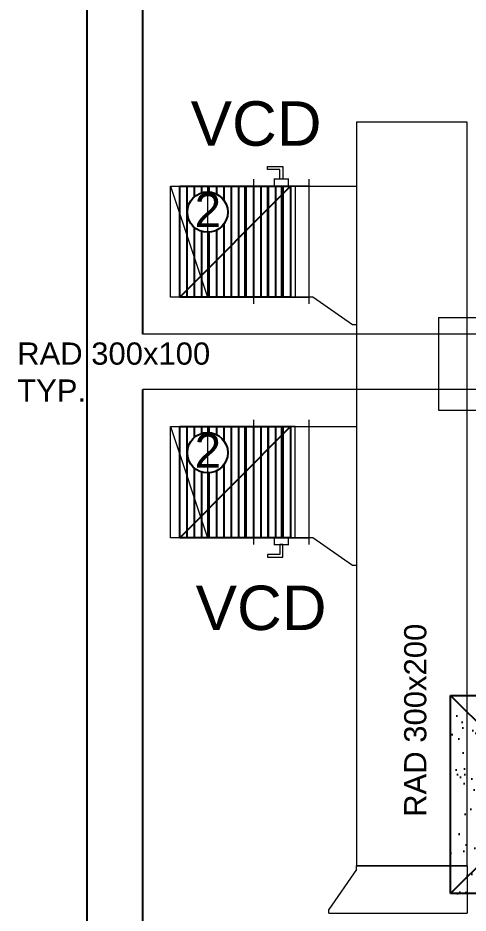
# Model space of a CAD drawing. Extents: x -57174 to 10055, y -18330 to 89882.
# Drawn here: x -40536 to -39319, y 66519 to 68938 of the extents above; entities that cross this region are included whole.
import ezdxf
from ezdxf.enums import TextEntityAlignment as Align

# ---------------------------------------------------------------- set-up
doc = ezdxf.new("R2010")
doc.units = 0
doc.header["$LTSCALE"] = 50
doc.header["$MEASUREMENT"] = 0
doc.layers.get('0').update_dxf_attribs({"color": 8, "linetype": 'CONTINUOUS'})
for name, color, linetype in [('DIFF SUPPLY', 1, 'CONTINUOUS'), ('duct return', 4, 'CONTINUOUS'), ('duct size', 7, 'CONTINUOUS'), ('Return grill 300x300', 2, 'CONTINUOUS'), ('SUPPLY', 6, 'CONTINUOUS'), ('WALL', 8, 'CONTINUOUS'), ('XREF-ARCH', 8, 'CONTINUOUS')]:
    doc.layers.add(name, color=color, linetype=linetype)
doc.layers.add('VCD', color=1, linetype='CONTINUOUS', lineweight=20)
doc.styles.add('ARIAL', font='arial.ttf')
doc.styles.add('STYLE1', font='arial.ttf')

# ---------------------------------------------------------------- blocks, each defined once
blk = doc.blocks.new('12')
h = blk.add_hatch()
h.set_pattern_fill('AR-SAND', color=256, scale=43.045977, style=0)
h.set_pattern_definition([(37.5, (34246.76, 4040.09), (-2.71161, 82.942012), [0, -65.429885, 0, -73.17816, 0, -69.949713]), (7.5, (34246.76, 4040.09), (76.18177, 121.482035), [0, -35.2977, 0, -58.972988, 0, -22.599138]), (327.5, (34193.81, 4040.09), (134.05128, 0.2436), [0, -21.52299, 0, -77.48276, 0, -101.158046]), (317.5, (34193.81, 4040.09), (129.40166, 37.7804), [0, -10.761494, 0, -50.794253, 0, -58.11207])])
h.paths.add_polyline_path([(-36234.1, 134727.4), (-35966.6, 134994.9), (-36234.1, 135262.4)])
h.paths.add_polyline_path([(-35966.6, 134994.9), (-36234.1, 134727.4), (-35699.1, 134727.4)])
h.paths.add_polyline_path([(-35699.1, 135262.4), (-35966.6, 134994.9), (-35699.1, 134727.4)])
for p, q in [((-36234.1, 135262.4), (-35699.1, 135262.4)), ((-36234.1, 134727.4), (-36234.1, 135262.4)), ((-35699.1, 135262.4), (-36234.1, 134727.4)), ((-36234.1, 135262.4), (-35699.1, 134727.4)), ((-35699.1, 135262.4), (-35699.1, 134727.4)), ((-35699.1, 134727.4), (-36234.1, 134727.4))]:
    blk.add_line(p, q)
at = {"style": 'STYLE1'}
blk.add_text('46', height=98.39, dxfattribs=at).set_placement((-35960.6, 135099, 0), align=Align.CENTER)
blk = doc.blocks.new('RAG 300X300')
at = {"layer": 'Return grill 300x300'}
for p, q in [((0, 0), (300, 0)), ((0, -300), (0, 0)), ((0, -300), (300, 0)), ((20, -300), (20, 0)), ((40, -28.7), (40, 0)), ((60, -17.9), (60, 0)), ((80, -15.9), (80, 0)), ((100, -21.6), (100, 0)), ((120, -38.9), (120, 0)), ((140, -300), (140, 0)), ((160, -300), (160, 0)), ((180, -300), (180, 0)), ((200, -300), (200, 0)), ((220, -300), (220, 0)), ((240, -300), (240, 0)), ((260, -300), (260, 0)), ((280, -300), (280, 0)), ((300, 0), (300, -300)), ((40, -300), (40, -112.1)), ((100, -300), (100, -119.1)), ((120, -300), (120, -101.8)), ((60, -300), (60, -122.8)), ((80, -300), (80, -124.8)), ((300, -300), (0, -300))]:
    blk.add_line(p, q, dxfattribs=at)
blk.add_ellipse((75.3, -70.4), major_axis=(38.6, 38.6), ratio=1, start_param=5.497787, end_param=11.780972, dxfattribs=at)
at = {"layer": 'Return grill 300x300', "color": 0, "style": 'STYLE1'}
blk.add_text('2', height=92, dxfattribs=at).set_placement((76.2, -110.9, -0.3), align=Align.CENTER)
blk = doc.blocks.new('*U17')
at = {"linetype": 'Continuous', "const_width": 5}
for points in [[(400, -75), (400, -75), (-25, -75), (0, -75), (0, 125), (-25, 125), (0, 125), (400, 125), (425, 125), (400, 125), (400, -75), (425, -75), (400, -75)], [(400, 25), (0, 25)]]:
    blk.add_lwpolyline(points, dxfattribs=at)
at = {"linetype": 'Continuous'}
for points in [[(-25, 20), (-25, 30), (-60, 30), (-60, 75), (-70, 75), (-70, 20), (-25, 20)], [(400, 75), (0, 75), (0, -25), (400, -25)]]:
    blk.add_lwpolyline(points, close=True, dxfattribs=at)
at = {"linetype": 'Continuous', "const_width": 5}
blk.add_lwpolyline([(0, 0), (0, 50), (-25, 50), (-25, 0)], close=True, dxfattribs=at)
blk = doc.blocks.new('PLAN')
at = {"layer": 'WALL', "linetype": 'Continuous'}
for p, q in [((50, 5250), (50, 9925)), ((200, 7737.5), (200, 9925)), ((200, 5400), (200, 7587.5))]:
    blk.add_line(p, q, dxfattribs=at)
at = {"layer": 'WALL', "lineweight": 0}
for p, q in [((2400, 7737.5), (200, 7737.5)), ((2400, 7587.5), (200, 7587.5))]:
    blk.add_line(p, q, dxfattribs=at)

msp = doc.modelspace()

# ---------------------------------------------------------------- linework, layer by layer
at = {"layer": 'duct return', "lineweight": 0}
for p, q in [((-40123.6, 68483.5), (-40023.6, 68183.5)), ((-39923.6, 68483.5), (-39923.6, 68183.5)), ((-39893.5, 68483.5), (-39749, 68483.5)), ((-39893.5, 68183.5), (-39749, 68183.5)), ((-40123.6, 67833.5), (-40023.6, 67533.5)), ((-39923.6, 67833.5), (-39923.6, 67533.5)), ((-39893.5, 67833.5), (-39749, 67833.5)), ((-39893.5, 67533.5), (-39749, 67533.5))]:
    msp.add_line(p, q, dxfattribs=at)
at = {"layer": 'duct return', "lineweight": 0, "flags": 128}
for points, elevation in [([(-39621, 68656.5), (-39621, 66647.6), (-39321.1, 66647.6), (-39321.1, 68656.5), (-39621, 68656.5)], 2688.7), ([(-40123.6, 68483.5), (-40023.6, 68483.5)], 2996), ([(-40123.6, 68183.5), (-40123.6, 68483.5)], 2996), ([(-40023.6, 68483.5), (-40023.6, 68183.5)], 2996), ([(-39748.9, 68483.5), (-39621, 68483.5)], 3129.2), ([(-39748.9, 68183.5), (-39748.9, 68483.5)], 3129.2), ([(-39621, 68483.5), (-39621, 68108.5)], 3129.2), ([(-40023.6, 68183.5), (-40123.6, 68183.5)], 2996), ([(-39738.9, 68183.5), (-39748.9, 68183.5)], 3129.2), ([(-39631, 68108.5), (-39738.9, 68183.5)], 3129.2), ([(-39621, 68108.5), (-39631, 68108.5)], 3129.2), ([(-40123.6, 67833.5), (-40023.6, 67833.5)], 2996), ([(-40123.6, 67533.5), (-40123.6, 67833.5)], 2996), ([(-40023.6, 67833.5), (-40023.6, 67533.5)], 2996), ([(-39748.9, 67833.5), (-39621, 67833.5)], 3129.2), ([(-39748.9, 67533.5), (-39748.9, 67833.5)], 3129.2), ([(-39621, 67833.5), (-39621, 67458.5)], 3129.2), ([(-40023.6, 67533.5), (-40123.6, 67533.5)], 2996), ([(-39738.9, 67533.5), (-39748.9, 67533.5)], 3129.2), ([(-39631, 67458.5), (-39738.9, 67533.5)], 3129.2), ([(-39621, 67458.5), (-39631, 67458.5)], 3129.2), ([(-39620.9, 66637.4), (-39695.8, 66529.4)], 3216.1), ([(-39620.9, 66647.4), (-39321.1, 66647.4)], 3216.1), ([(-39620.9, 66637.4), (-39620.9, 66647.4)], 3216.1), ([(-39321.1, 66647.4), (-39321.1, 66519.4)], 3216.1), ([(-39695.8, 66519.4), (-39695.8, 66529.4)], 3216.1), ([(-39695.8, 66519.4), (-39321.1, 66519.4)], 3216.1)]:
    msp.add_lwpolyline(points, dxfattribs=dict(at, elevation=elevation))
at = {"layer": 'SUPPLY', "lineweight": 0}
for p, q in [((-39398.6, 68128.1, 3375), (-37238.1, 68128.1, 3375)), ((-39398.6, 68128.1), (-39398.6, 67878.1)), ((-39398.6, 67878.1, 3375), (-37238.1, 67878.1, 3375))]:
    msp.add_line(p, q, dxfattribs=at)

# ---------------------------------------------------------------- block references
at = {"layer": 'DIFF SUPPLY', "lineweight": 0}
msp.add_blockref('12', (-3132.1, -68155.1, 3003.8), dxfattribs=at)
at = {"layer": 'Return grill 300x300'}
for p in [(-40098.6, 68483.5, 3003.8), (-40098.6, 67833.5)]:
    msp.add_blockref('RAG 300X300', p, dxfattribs=at)
at = {"layer": 'VCD', "ltscale": 100, "yscale": 0.7499999999996448, "zscale": 0.7499999999996448, "rotation": 90}
for p, xscale in [((-39805.2, 68483.5, 3003.8), -0.7499999999996448), ((-39805.2, 67533.5, 3100), 0.7499999999996448)]:
    msp.add_blockref('*U17', p, dxfattribs=dict(at, xscale=xscale))
at = {"layer": 'XREF-ARCH', "lineweight": 0}
msp.add_blockref('PLAN', (-40398.6, 60346), dxfattribs=at)

# ---------------------------------------------------------------- texts
at = {"layer": 'duct size', "style": 'ARIAL'}
for p in [(-40069, 68592.5), (-40055.5, 67284.1)]:
    msp.add_text('VCD', height=120, dxfattribs=at).set_placement(p)
at = {"layer": 'duct size', "lineweight": 0, "insert": (-40538, 68061), "char_height": 60, "width": 1102.594, "attachment_point": 1, "style": 'ARIAL'}
msp.add_mtext('RAD 300x100\\PTYP.', dxfattribs=at)
at = {"layer": 'duct size', "lineweight": 0, "insert": (-39491.8, 66779.4), "char_height": 60, "width": 1102.594, "attachment_point": 1, "rotation": 90, "style": 'ARIAL'}
msp.add_mtext('RAD 300x200', dxfattribs=at)

doc.saveas('drawing.dxf')
